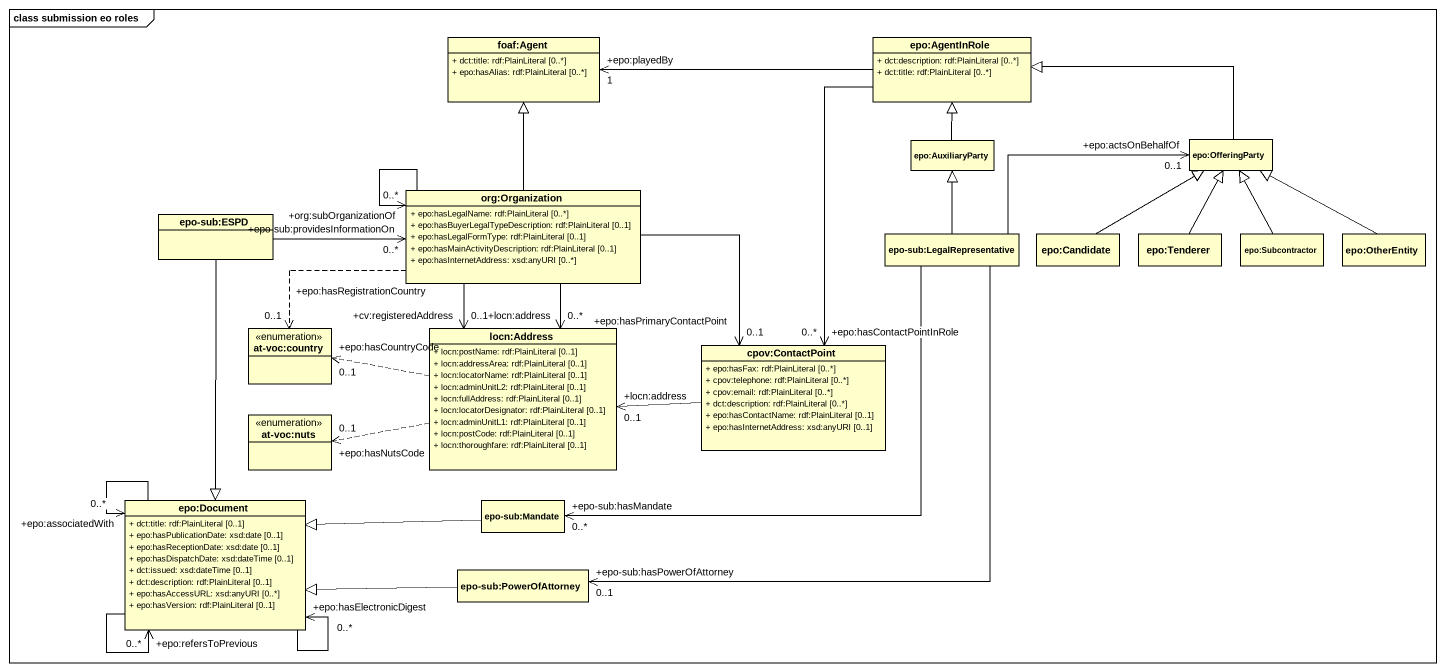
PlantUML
@startuml
mainframe class submission eo roles
hide circle
hide empty members
skinparam classAttributeIconSize 0
class "foaf:Agent" as foaf_Agent {
  + dct:title: rdf:PlainLiteral [0..*]
  + epo:hasAlias: rdf:PlainLiteral [0..*]
}
class "epo:AgentInRole" as epo_AgentInRole {
  + dct:description: rdf:PlainLiteral [0..*]
  + dct:title: rdf:PlainLiteral [0..*]
}
class "epo:AuxiliaryParty" as epo_AuxiliaryParty
class "epo:OfferingParty" as epo_OfferingParty
class "epo-sub:ESPD" as epo_sub_ESPD
class "org:Organization" as org_Organization {
  + epo:hasLegalName: rdf:PlainLiteral [0..*]
  + epo:hasBuyerLegalTypeDescription: rdf:PlainLiteral [0..1]
  + epo:hasLegalFormType: rdf:PlainLiteral [0..1]
  + epo:hasMainActivityDescription: rdf:PlainLiteral [0..1]
  + epo:hasInternetAddress: xsd:anyURI [0..*]
}
class "epo-sub:LegalRepresentative" as epo_sub_LegalRepresentative
class "epo:Candidate" as epo_Candidate
class "epo:Tenderer" as epo_Tenderer
class "epo:Subcontractor" as epo_Subcontractor
class "epo:OtherEntity" as epo_OtherEntity
enum "at-voc:country" as at_voc_country
class "locn:Address" as locn_Address {
  + locn:postName: rdf:PlainLiteral [0..1]
  + locn:addressArea: rdf:PlainLiteral [0..1]
  + locn:locatorName: rdf:PlainLiteral [0..1]
  + locn:adminUnitL2: rdf:PlainLiteral [0..1]
  + locn:fullAddress: rdf:PlainLiteral [0..1]
  + locn:locatorDesignator: rdf:PlainLiteral [0..1]
  + locn:adminUnitL1: rdf:PlainLiteral [0..1]
  + locn:postCode: rdf:PlainLiteral [0..1]
  + locn:thoroughfare: rdf:PlainLiteral [0..1]
}
class "cpov:ContactPoint" as cpov_ContactPoint {
  + epo:hasFax: rdf:PlainLiteral [0..*]
  + cpov:telephone: rdf:PlainLiteral [0..*]
  + cpov:email: rdf:PlainLiteral [0..*]
  + dct:description: rdf:PlainLiteral [0..*]
  + epo:hasContactName: rdf:PlainLiteral [0..1]
  + epo:hasInternetAddress: xsd:anyURI [0..1]
}
enum "at-voc:nuts" as at_voc_nuts
class "epo:Document" as epo_Document {
  + dct:title: rdf:PlainLiteral [0..1]
  + epo:hasPublicationDate: xsd:date [0..1]
  + epo:hasReceptionDate: xsd:date [0..1]
  + epo:hasDispatchDate: xsd:dateTime [0..1]
  + dct:issued: xsd:dateTime [0..1]
  + dct:description: rdf:PlainLiteral [0..1]
  + epo:hasAccessURL: xsd:anyURI [0..*]
  + epo:hasVersion: rdf:PlainLiteral [0..1]
}
class "epo-sub:Mandate" as epo_sub_Mandate
class "epo-sub:PowerOfAttorney" as epo_sub_PowerOfAttorney
epo_AgentInRole -left-> "+epo:playedBy\n1" foaf_Agent
epo_AgentInRole --> "+epo:hasContactPointInRole\n0..*" cpov_ContactPoint
epo_AuxiliaryParty -up-|> epo_AgentInRole
epo_OfferingParty -left-|> epo_AgentInRole
epo_sub_ESPD -right-> "+epo-sub:providesInformationOn\n0..*" org_Organization
epo_sub_ESPD --|> epo_Document
org_Organization -up-|> foaf_Agent
org_Organization --> "+org:subOrganizationOf\n0..*" org_Organization
org_Organization .left.> "+epo:hasRegistrationCountry\n0..1" at_voc_country
org_Organization --> "+cv:registeredAddress\n0..1" locn_Address
org_Organization --> "+locn:address\n0..*" locn_Address
org_Organization -right-> "+epo:hasPrimaryContactPoint\n0..1" cpov_ContactPoint
epo_sub_LegalRepresentative -up-|> epo_AuxiliaryParty
epo_sub_LegalRepresentative -right-> "+epo:actsOnBehalfOf\n0..1" epo_OfferingParty
epo_sub_LegalRepresentative --> "+epo-sub:hasMandate\n0..*" epo_sub_Mandate
epo_sub_LegalRepresentative --> "+epo-sub:hasPowerOfAttorney\n0..1" epo_sub_PowerOfAttorney
epo_Candidate -up-|> epo_OfferingParty
epo_Tenderer -up-|> epo_OfferingParty
epo_Subcontractor -up-|> epo_OfferingParty
epo_OtherEntity -up-|> epo_OfferingParty
locn_Address .left.> "+epo:hasCountryCode\n0..1" at_voc_country
locn_Address .left.> "+epo:hasNutsCode\n0..1" at_voc_nuts
cpov_ContactPoint -left-> "+locn:address\n0..1" locn_Address
epo_Document --> "+epo:refersToPrevious\n0..*" epo_Document
epo_Document --> "+epo:associatedWith\n0..*" epo_Document
epo_Document --> "+epo:hasElectronicDigest\n0..*" epo_Document
epo_sub_Mandate -left-|> epo_Document
epo_sub_PowerOfAttorney -left-|> epo_Document
@enduml
